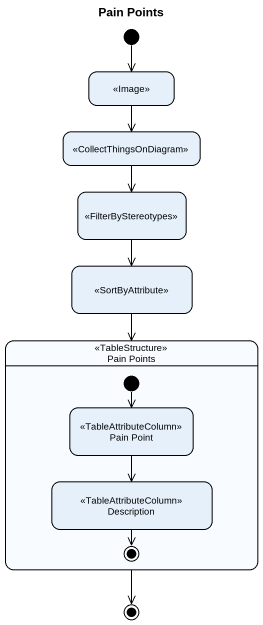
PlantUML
@startuml
title Pain Points
hide empty description
state " " as state1 <<Image>>
state " " as state2 <<CollectThingsOnDiagram>>
state " " as state3 <<FilterByStereotypes>>
state " " as state4 <<SortByAttribute>>
state "Pain Points" as Pain_Points <<TableStructure>> {
  state "Pain Point" as Pain_Point <<TableAttributeColumn>>
  state Description <<TableAttributeColumn>>
  [*] --> Pain_Point
  Description --> [*]
}
[*] --> state1
state1 --> state2
state2 --> state3
state3 --> state4
state4 --> Pain_Points
Pain_Point --> Description
Pain_Points --> [*]
@enduml
